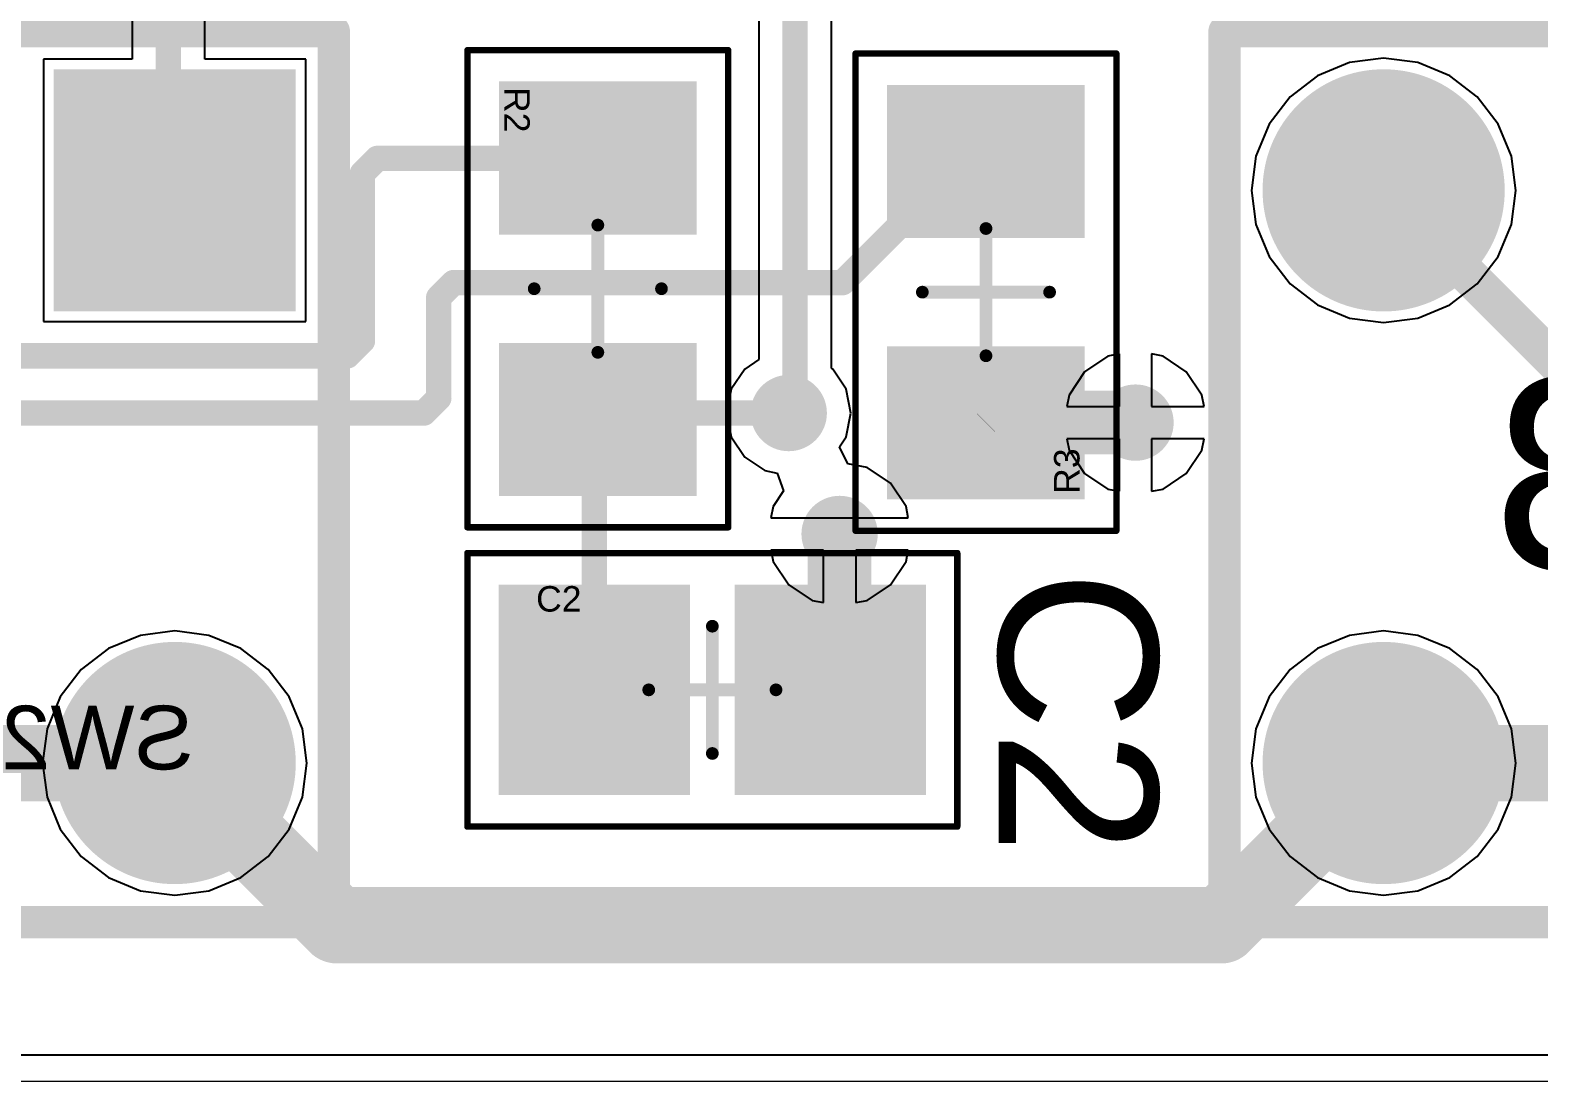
# Model space of a CAD drawing. Header units: inches. Extents: x 0 to 7.57, y 0 to 3.51.
# Drawn here: x 1.5793 to 2.046, y 0.0096 to 0.335 of the extents above; entities that cross this region are included whole.
import ezdxf

# ---------------------------------------------------------------- set-up
doc = ezdxf.new("R2010")
doc.units = ezdxf.units.IN
doc.header["$MEASUREMENT"] = 0
for name, color, linetype in [('Bottom Courtyard', 56, 'Continuous'), ('Bottom Overlay', 54, 'Continuous'), ('Bottom Solder', 6, 'Continuous'), ('Keep-Out Layer', 6, 'Continuous'), ('L1', 1, 'Continuous'), ('L2', 5, 'Continuous'), ('Multi-Layer', 9, 'Continuous'), ('Pad Holes', 156, 'Continuous'), ('Top Courtyard', 56, 'Continuous'), ('Top Overlay', 2, 'Continuous'), ('Top Paste', 8, 'Continuous'), ('Top Solder', 216, 'Continuous'), ('Via Holes', 16, 'Continuous')]:
    doc.layers.add(name, color=color, linetype=linetype)
doc.styles.add('Arial', font='', dxfattribs={"height": 0.2})
doc.styles.get('Arial').set_extended_font_data('Arial')

# ---------------------------------------------------------------- blocks, each defined once
blk = doc.blocks.new('TC_1102_B_A_B_B_18')
at = {"layer": 'Bottom Solder'}
h = blk.add_hatch(color=6, dxfattribs=at)
edge = h.paths.add_edge_path()
edge.add_arc((-0.12795, 0.08858), 0.03746, 0, 360)
h = blk.add_hatch(color=6, dxfattribs=at)
edge = h.paths.add_edge_path()
edge.add_arc((0.12795, 0.08858), 0.03746, 0, 360)
blk.add_hatch(color=6, dxfattribs=at).paths.add_polyline_path([(-0.16542, -0.05112), (-0.09049, -0.05112), (-0.09049, -0.12605), (-0.16542, -0.12605)])
h = blk.add_hatch(color=6, dxfattribs=at)
edge = h.paths.add_edge_path()
edge.add_arc((0.12795, -0.08858), 0.03746, 0, 360)
at = {"layer": 'L1'}
h = blk.add_hatch(color=1, dxfattribs=at)
edge = h.paths.add_edge_path()
edge.add_arc((-0.12795, 0.08858), 0.03346, 0, 360)
h = blk.add_hatch(color=1, dxfattribs=at)
edge = h.paths.add_edge_path()
edge.add_arc((0.12795, 0.08858), 0.03346, 0, 360)
blk.add_hatch(color=1, dxfattribs=at).paths.add_polyline_path([(-0.16142, -0.05512), (-0.09449, -0.05512), (-0.09449, -0.12205), (-0.16142, -0.12205)])
h = blk.add_hatch(color=1, dxfattribs=at)
edge = h.paths.add_edge_path()
edge.add_arc((0.12795, -0.08858), 0.03346, 0, 360)
at = {"layer": 'L2'}
h = blk.add_hatch(color=5, dxfattribs=at)
edge = h.paths.add_edge_path()
edge.add_arc((-0.12795, 0.08858), 0.03346, 0, 360)
h = blk.add_hatch(color=5, dxfattribs=at)
edge = h.paths.add_edge_path()
edge.add_arc((0.12795, 0.08858), 0.03346, 0, 360)
blk.add_hatch(color=5, dxfattribs=at).paths.add_polyline_path([(-0.16142, -0.05512), (-0.09449, -0.05512), (-0.09449, -0.12205), (-0.16142, -0.12205)])
h = blk.add_hatch(color=5, dxfattribs=at)
edge = h.paths.add_edge_path()
edge.add_arc((0.12795, -0.08858), 0.03346, 0, 360)
at = {"layer": 'Multi-Layer'}
h = blk.add_hatch(color=9, dxfattribs=at)
edge = h.paths.add_edge_path()
edge.add_arc((-0.12795, 0.08858), 0.03346, 0, 360)
h = blk.add_hatch(color=9, dxfattribs=at)
edge = h.paths.add_edge_path()
edge.add_arc((0.12795, 0.08858), 0.03346, 0, 360)
blk.add_hatch(color=9, dxfattribs=at).paths.add_polyline_path([(-0.16142, -0.05512), (-0.09449, -0.05512), (-0.09449, -0.12205), (-0.16142, -0.12205)])
h = blk.add_hatch(color=9, dxfattribs=at)
edge = h.paths.add_edge_path()
edge.add_arc((0.12795, -0.08858), 0.03346, 0, 360)
at = {"layer": 'Pad Holes'}
h = blk.add_hatch(color=7, dxfattribs=at)
edge = h.paths.add_edge_path()
edge.add_arc((-0.12795, 0.08858), 0.01969, 0, 360)
h = blk.add_hatch(color=7, dxfattribs=at)
edge = h.paths.add_edge_path()
edge.add_arc((0.12795, 0.08858), 0.01969, 0, 360)
h = blk.add_hatch(color=7, dxfattribs=at)
edge = h.paths.add_edge_path()
edge.add_arc((-0.12795, -0.08858), 0.01969, 0, 360)
h = blk.add_hatch(color=7, dxfattribs=at)
edge = h.paths.add_edge_path()
edge.add_arc((0.12795, -0.08858), 0.01969, 0, 360)
at = {"layer": 'Top Solder'}
h = blk.add_hatch(color=216, dxfattribs=at)
edge = h.paths.add_edge_path()
edge.add_arc((-0.12795, 0.08858), 0.03746, 0, 360)
h = blk.add_hatch(color=216, dxfattribs=at)
edge = h.paths.add_edge_path()
edge.add_arc((0.12795, 0.08858), 0.03746, 0, 360)
blk.add_hatch(color=216, dxfattribs=at).paths.add_polyline_path([(-0.16542, -0.05112), (-0.09049, -0.05112), (-0.09049, -0.12605), (-0.16542, -0.12605)])
h = blk.add_hatch(color=216, dxfattribs=at)
edge = h.paths.add_edge_path()
edge.add_arc((0.12795, -0.08858), 0.03746, 0, 360)
at = {"layer": 'Bottom Courtyard'}
for points in [[(-0.17717, 0.1378, 0.01, 0.01, 0), (-0.17717, -0.1378, 0.01, 0.01, 0)], [(0.17717, 0.1378, 0.01, 0.01, 0), (-0.17717, 0.1378, 0.01, 0.01, 0)], [(0.17717, 0.1378, 0.01, 0.01, 0), (0.17717, -0.1378, 0.01, 0.01, 0)], [(0, 0.01969, 0.00394, 0.00394, 0), (0, -0.01969, 0.00394, 0.00394, 0)], [(0.01969, 0, 0.00394, 0.00394, 0), (-0.01969, 0, 0.00394, 0.00394, 0)], [(0.17717, -0.1378, 0.01, 0.01, 0), (-0.17717, -0.1378, 0.01, 0.01, 0)]]:
    blk.add_lwpolyline(points, format="xyseb", dxfattribs=at)
for points in [[(-0.17967, 0.1378, 0.005, 0.005, 1), (-0.17467, 0.1378, 0.005, 0.005, 1)], [(-0.17967, 0.1378, 0.005, 0.005, 1), (-0.17467, 0.1378, 0.005, 0.005, 1)], [(0.17467, 0.1378, 0.005, 0.005, 1), (0.17967, 0.1378, 0.005, 0.005, 1)], [(0.17467, 0.1378, 0.005, 0.005, 1), (0.17967, 0.1378, 0.005, 0.005, 1)], [(-0.00098, 0.01969, 0.00197, 0.00197, 1), (0.00098, 0.01969, 0.00197, 0.00197, 1)], [(-0.02067, 0, 0.00197, 0.00197, 1), (-0.0187, 0, 0.00197, 0.00197, 1)], [(0.0187, 0, 0.00197, 0.00197, 1), (0.02067, 0, 0.00197, 0.00197, 1)], [(-0.00098, -0.01969, 0.00197, 0.00197, 1), (0.00098, -0.01969, 0.00197, 0.00197, 1)], [(-0.17967, -0.1378, 0.005, 0.005, 1), (-0.17467, -0.1378, 0.005, 0.005, 1)], [(-0.17967, -0.1378, 0.005, 0.005, 1), (-0.17467, -0.1378, 0.005, 0.005, 1)], [(0.17467, -0.1378, 0.005, 0.005, 1), (0.17967, -0.1378, 0.005, 0.005, 1)], [(0.17467, -0.1378, 0.005, 0.005, 1), (0.17967, -0.1378, 0.005, 0.005, 1)]]:
    blk.add_lwpolyline(points, format="xyseb", close=True, dxfattribs=at)
at = {"layer": 'Bottom Overlay'}
for points in [[(0.17717, 0.1378, 0.01, 0.01, 0), (-0.17717, 0.1378, 0.01, 0.01, 0)], [(-0.17717, 0.1378, 0.01, 0.01, 0), (-0.17717, -0.1378, 0.01, 0.01, 0)], [(0.17717, 0.1378, 0.01, 0.01, 0), (0.17717, -0.1378, 0.01, 0.01, 0)], [(0.17717, -0.1378, 0.01, 0.01, 0), (-0.17717, -0.1378, 0.01, 0.01, 0)]]:
    blk.add_lwpolyline(points, format="xyseb", dxfattribs=at)
for points in [[(-0.17967, 0.1378, 0.005, 0.005, 1), (-0.17467, 0.1378, 0.005, 0.005, 1)], [(-0.17967, 0.1378, 0.005, 0.005, 1), (-0.17467, 0.1378, 0.005, 0.005, 1)], [(0.17467, 0.1378, 0.005, 0.005, 1), (0.17967, 0.1378, 0.005, 0.005, 1)], [(0.17467, 0.1378, 0.005, 0.005, 1), (0.17967, 0.1378, 0.005, 0.005, 1)], [(-0.17967, -0.1378, 0.005, 0.005, 1), (-0.17467, -0.1378, 0.005, 0.005, 1)], [(-0.17967, -0.1378, 0.005, 0.005, 1), (-0.17467, -0.1378, 0.005, 0.005, 1)], [(0.17467, -0.1378, 0.005, 0.005, 1), (0.17967, -0.1378, 0.005, 0.005, 1)], [(0.17467, -0.1378, 0.005, 0.005, 1), (0.17967, -0.1378, 0.005, 0.005, 1)], [(-0.1565, -0.15748, 0.00984, 0.00984, 1), (-0.16634, -0.15748, 0.00984, 0.00984, 1)], [(-0.1688, -0.15748, 0.00492, 0.00492, 1), (-0.16388, -0.15748, 0.00492, 0.00492, 1)], [(-0.15896, -0.15748, 0.00492, 0.00492, 1), (-0.15404, -0.15748, 0.00492, 0.00492, 1)]]:
    blk.add_lwpolyline(points, format="xyseb", close=True, dxfattribs=at)
at = {"layer": 'Bottom Courtyard', "style": 'Arial', "text_generation_flag": 2}
blk.add_text('SW3', height=0.019685, rotation=180, dxfattribs=at).set_placement((-0.13386, 0.09055))
blk = doc.blocks.new('TC_1102_B_A_B_B_19')
at = {"layer": 'Bottom Solder'}
h = blk.add_hatch(color=6, dxfattribs=at)
edge = h.paths.add_edge_path()
edge.add_arc((-0.12795, 0.08858), 0.03746, 0, 360)
h = blk.add_hatch(color=6, dxfattribs=at)
edge = h.paths.add_edge_path()
edge.add_arc((0.12795, 0.08858), 0.03746, 0, 360)
blk.add_hatch(color=6, dxfattribs=at).paths.add_polyline_path([(-0.16542, -0.05112), (-0.09049, -0.05112), (-0.09049, -0.12605), (-0.16542, -0.12605)])
h = blk.add_hatch(color=6, dxfattribs=at)
edge = h.paths.add_edge_path()
edge.add_arc((0.12795, -0.08858), 0.03746, 0, 360)
at = {"layer": 'L1'}
h = blk.add_hatch(color=1, dxfattribs=at)
edge = h.paths.add_edge_path()
edge.add_arc((-0.12795, 0.08858), 0.03346, 0, 360)
h = blk.add_hatch(color=1, dxfattribs=at)
edge = h.paths.add_edge_path()
edge.add_arc((0.12795, 0.08858), 0.03346, 0, 360)
blk.add_hatch(color=1, dxfattribs=at).paths.add_polyline_path([(-0.16142, -0.05512), (-0.09449, -0.05512), (-0.09449, -0.12205), (-0.16142, -0.12205)])
h = blk.add_hatch(color=1, dxfattribs=at)
edge = h.paths.add_edge_path()
edge.add_arc((0.12795, -0.08858), 0.03346, 0, 360)
at = {"layer": 'L2'}
h = blk.add_hatch(color=5, dxfattribs=at)
edge = h.paths.add_edge_path()
edge.add_arc((-0.12795, 0.08858), 0.03346, 0, 360)
h = blk.add_hatch(color=5, dxfattribs=at)
edge = h.paths.add_edge_path()
edge.add_arc((0.12795, 0.08858), 0.03346, 0, 360)
blk.add_hatch(color=5, dxfattribs=at).paths.add_polyline_path([(-0.16142, -0.05512), (-0.09449, -0.05512), (-0.09449, -0.12205), (-0.16142, -0.12205)])
h = blk.add_hatch(color=5, dxfattribs=at)
edge = h.paths.add_edge_path()
edge.add_arc((0.12795, -0.08858), 0.03346, 0, 360)
at = {"layer": 'Multi-Layer'}
h = blk.add_hatch(color=9, dxfattribs=at)
edge = h.paths.add_edge_path()
edge.add_arc((-0.12795, 0.08858), 0.03346, 0, 360)
h = blk.add_hatch(color=9, dxfattribs=at)
edge = h.paths.add_edge_path()
edge.add_arc((0.12795, 0.08858), 0.03346, 0, 360)
blk.add_hatch(color=9, dxfattribs=at).paths.add_polyline_path([(-0.16142, -0.05512), (-0.09449, -0.05512), (-0.09449, -0.12205), (-0.16142, -0.12205)])
h = blk.add_hatch(color=9, dxfattribs=at)
edge = h.paths.add_edge_path()
edge.add_arc((0.12795, -0.08858), 0.03346, 0, 360)
at = {"layer": 'Pad Holes'}
h = blk.add_hatch(color=7, dxfattribs=at)
edge = h.paths.add_edge_path()
edge.add_arc((-0.12795, 0.08858), 0.01969, 0, 360)
h = blk.add_hatch(color=7, dxfattribs=at)
edge = h.paths.add_edge_path()
edge.add_arc((0.12795, 0.08858), 0.01969, 0, 360)
h = blk.add_hatch(color=7, dxfattribs=at)
edge = h.paths.add_edge_path()
edge.add_arc((-0.12795, -0.08858), 0.01969, 0, 360)
h = blk.add_hatch(color=7, dxfattribs=at)
edge = h.paths.add_edge_path()
edge.add_arc((0.12795, -0.08858), 0.01969, 0, 360)
at = {"layer": 'Top Solder'}
h = blk.add_hatch(color=216, dxfattribs=at)
edge = h.paths.add_edge_path()
edge.add_arc((-0.12795, 0.08858), 0.03746, 0, 360)
h = blk.add_hatch(color=216, dxfattribs=at)
edge = h.paths.add_edge_path()
edge.add_arc((0.12795, 0.08858), 0.03746, 0, 360)
blk.add_hatch(color=216, dxfattribs=at).paths.add_polyline_path([(-0.16542, -0.05112), (-0.09049, -0.05112), (-0.09049, -0.12605), (-0.16542, -0.12605)])
h = blk.add_hatch(color=216, dxfattribs=at)
edge = h.paths.add_edge_path()
edge.add_arc((0.12795, -0.08858), 0.03746, 0, 360)
at = {"layer": 'Bottom Courtyard'}
for points in [[(-0.17717, 0.1378, 0.01, 0.01, 0), (-0.17717, -0.1378, 0.01, 0.01, 0)], [(0.17717, 0.1378, 0.01, 0.01, 0), (-0.17717, 0.1378, 0.01, 0.01, 0)], [(0.17717, 0.1378, 0.01, 0.01, 0), (0.17717, -0.1378, 0.01, 0.01, 0)], [(0, 0.01969, 0.00394, 0.00394, 0), (0, -0.01969, 0.00394, 0.00394, 0)], [(0.01969, 0, 0.00394, 0.00394, 0), (-0.01969, 0, 0.00394, 0.00394, 0)], [(0.17717, -0.1378, 0.01, 0.01, 0), (-0.17717, -0.1378, 0.01, 0.01, 0)]]:
    blk.add_lwpolyline(points, format="xyseb", dxfattribs=at)
for points in [[(-0.17967, 0.1378, 0.005, 0.005, 1), (-0.17467, 0.1378, 0.005, 0.005, 1)], [(-0.17967, 0.1378, 0.005, 0.005, 1), (-0.17467, 0.1378, 0.005, 0.005, 1)], [(0.17467, 0.1378, 0.005, 0.005, 1), (0.17967, 0.1378, 0.005, 0.005, 1)], [(0.17467, 0.1378, 0.005, 0.005, 1), (0.17967, 0.1378, 0.005, 0.005, 1)], [(-0.00098, 0.01969, 0.00197, 0.00197, 1), (0.00098, 0.01969, 0.00197, 0.00197, 1)], [(-0.02067, 0, 0.00197, 0.00197, 1), (-0.0187, 0, 0.00197, 0.00197, 1)], [(0.0187, 0, 0.00197, 0.00197, 1), (0.02067, 0, 0.00197, 0.00197, 1)], [(-0.00098, -0.01969, 0.00197, 0.00197, 1), (0.00098, -0.01969, 0.00197, 0.00197, 1)], [(-0.17967, -0.1378, 0.005, 0.005, 1), (-0.17467, -0.1378, 0.005, 0.005, 1)], [(-0.17967, -0.1378, 0.005, 0.005, 1), (-0.17467, -0.1378, 0.005, 0.005, 1)], [(0.17467, -0.1378, 0.005, 0.005, 1), (0.17967, -0.1378, 0.005, 0.005, 1)], [(0.17467, -0.1378, 0.005, 0.005, 1), (0.17967, -0.1378, 0.005, 0.005, 1)]]:
    blk.add_lwpolyline(points, format="xyseb", close=True, dxfattribs=at)
at = {"layer": 'Bottom Overlay'}
for points in [[(0.17717, 0.1378, 0.01, 0.01, 0), (-0.17717, 0.1378, 0.01, 0.01, 0)], [(-0.17717, 0.1378, 0.01, 0.01, 0), (-0.17717, -0.1378, 0.01, 0.01, 0)], [(0.17717, 0.1378, 0.01, 0.01, 0), (0.17717, -0.1378, 0.01, 0.01, 0)], [(0.17717, -0.1378, 0.01, 0.01, 0), (-0.17717, -0.1378, 0.01, 0.01, 0)]]:
    blk.add_lwpolyline(points, format="xyseb", dxfattribs=at)
for points in [[(-0.17967, 0.1378, 0.005, 0.005, 1), (-0.17467, 0.1378, 0.005, 0.005, 1)], [(-0.17967, 0.1378, 0.005, 0.005, 1), (-0.17467, 0.1378, 0.005, 0.005, 1)], [(0.17467, 0.1378, 0.005, 0.005, 1), (0.17967, 0.1378, 0.005, 0.005, 1)], [(0.17467, 0.1378, 0.005, 0.005, 1), (0.17967, 0.1378, 0.005, 0.005, 1)], [(-0.17967, -0.1378, 0.005, 0.005, 1), (-0.17467, -0.1378, 0.005, 0.005, 1)], [(-0.17967, -0.1378, 0.005, 0.005, 1), (-0.17467, -0.1378, 0.005, 0.005, 1)], [(0.17467, -0.1378, 0.005, 0.005, 1), (0.17967, -0.1378, 0.005, 0.005, 1)], [(0.17467, -0.1378, 0.005, 0.005, 1), (0.17967, -0.1378, 0.005, 0.005, 1)], [(-0.1565, -0.15748, 0.00984, 0.00984, 1), (-0.16634, -0.15748, 0.00984, 0.00984, 1)], [(-0.1688, -0.15748, 0.00492, 0.00492, 1), (-0.16388, -0.15748, 0.00492, 0.00492, 1)], [(-0.15896, -0.15748, 0.00492, 0.00492, 1), (-0.15404, -0.15748, 0.00492, 0.00492, 1)]]:
    blk.add_lwpolyline(points, format="xyseb", close=True, dxfattribs=at)
at = {"layer": 'Bottom Courtyard', "style": 'Arial', "text_generation_flag": 2}
blk.add_text('SW2', height=0.019685, rotation=180, dxfattribs=at).set_placement((-0.13386, 0.09055))
blk = doc.blocks.new('RES_SM0805_YAGEORC_N_38')
at = {"layer": 'L1'}
for points in [[(-0.06012, -0.02657), (-0.06012, 0.02657), (-0.02075, 0.02657), (-0.02075, -0.02657)], [(0.02075, -0.02657), (0.02075, 0.02657), (0.06012, 0.02657), (0.06012, -0.02657)]]:
    blk.add_hatch(color=1, dxfattribs=at).paths.add_polyline_path(points)
at = {"layer": 'Top Paste'}
for points in [[(-0.06012, -0.02657), (-0.06012, 0.02657), (-0.02075, 0.02657), (-0.02075, -0.02657)], [(0.02075, -0.02657), (0.02075, 0.02657), (0.06012, 0.02657), (0.06012, -0.02657)]]:
    blk.add_hatch(color=8, dxfattribs=at).paths.add_polyline_path(points)
at = {"layer": 'Top Solder'}
for points in [[(-0.06412, -0.03057), (-0.06412, 0.03057), (-0.01675, 0.03057), (-0.01675, -0.03057)], [(0.01675, -0.03057), (0.01675, 0.03057), (0.06412, 0.03057), (0.06412, -0.03057)]]:
    blk.add_hatch(color=216, dxfattribs=at).paths.add_polyline_path(points)
at = {"layer": 'Top Courtyard'}
for points in [[(-0.07382, 0.04035, 0.00197, 0.00197, 0), (-0.07382, -0.04035, 0.00197, 0.00197, 0)], [(-0.07382, 0.04035, 0.00197, 0.00197, 0), (0.07382, 0.04035, 0.00197, 0.00197, 0)], [(0.07382, 0.04035, 0.00197, 0.00197, 0), (0.07382, -0.04035, 0.00197, 0.00197, 0)], [(0, 0.01969, 0.00394, 0.00394, 0), (0, -0.01969, 0.00394, 0.00394, 0)], [(-0.01969, 0, 0.00394, 0.00394, 0), (0.01969, 0, 0.00394, 0.00394, 0)], [(-0.07382, -0.04035, 0.00197, 0.00197, 0), (0.07382, -0.04035, 0.00197, 0.00197, 0)]]:
    blk.add_lwpolyline(points, format="xyseb", dxfattribs=at)
for points in [[(-0.07431, 0.04035, 0.000984, 0.000984, 1), (-0.07333, 0.04035, 0.000984, 0.000984, 1)], [(-0.07431, 0.04035, 0.000984, 0.000984, 1), (-0.07333, 0.04035, 0.000984, 0.000984, 1)], [(0.07333, 0.04035, 0.000984, 0.000984, 1), (0.07431, 0.04035, 0.000984, 0.000984, 1)], [(0.07333, 0.04035, 0.000984, 0.000984, 1), (0.07431, 0.04035, 0.000984, 0.000984, 1)], [(-0.00098, 0.01969, 0.00197, 0.00197, 1), (0.00098, 0.01969, 0.00197, 0.00197, 1)], [(-0.02067, 0, 0.00197, 0.00197, 1), (-0.0187, 0, 0.00197, 0.00197, 1)], [(0.0187, 0, 0.00197, 0.00197, 1), (0.02067, 0, 0.00197, 0.00197, 1)], [(-0.00098, -0.01969, 0.00197, 0.00197, 1), (0.00098, -0.01969, 0.00197, 0.00197, 1)], [(-0.07431, -0.04035, 0.000984, 0.000984, 1), (-0.07333, -0.04035, 0.000984, 0.000984, 1)], [(-0.07431, -0.04035, 0.000984, 0.000984, 1), (-0.07333, -0.04035, 0.000984, 0.000984, 1)], [(0.07333, -0.04035, 0.000984, 0.000984, 1), (0.07431, -0.04035, 0.000984, 0.000984, 1)], [(0.07333, -0.04035, 0.000984, 0.000984, 1), (0.07431, -0.04035, 0.000984, 0.000984, 1)]]:
    blk.add_lwpolyline(points, format="xyseb", close=True, dxfattribs=at)
at = {"layer": 'Top Overlay'}
for points in [[(-0.07382, 0.04035, 0.00197, 0.00197, 0), (-0.07382, -0.04035, 0.00197, 0.00197, 0)], [(-0.07382, 0.04035, 0.00197, 0.00197, 0), (0.07382, 0.04035, 0.00197, 0.00197, 0)], [(0.07382, 0.04035, 0.00197, 0.00197, 0), (0.07382, -0.04035, 0.00197, 0.00197, 0)], [(-0.07382, -0.04035, 0.00197, 0.00197, 0), (0.07382, -0.04035, 0.00197, 0.00197, 0)]]:
    blk.add_lwpolyline(points, format="xyseb", dxfattribs=at)
for points in [[(-0.07431, 0.04035, 0.000984, 0.000984, 1), (-0.07333, 0.04035, 0.000984, 0.000984, 1)], [(-0.07431, 0.04035, 0.000984, 0.000984, 1), (-0.07333, 0.04035, 0.000984, 0.000984, 1)], [(0.07333, 0.04035, 0.000984, 0.000984, 1), (0.07431, 0.04035, 0.000984, 0.000984, 1)], [(0.07333, 0.04035, 0.000984, 0.000984, 1), (0.07431, 0.04035, 0.000984, 0.000984, 1)], [(-0.07431, -0.04035, 0.000984, 0.000984, 1), (-0.07333, -0.04035, 0.000984, 0.000984, 1)], [(-0.07431, -0.04035, 0.000984, 0.000984, 1), (-0.07333, -0.04035, 0.000984, 0.000984, 1)], [(0.07333, -0.04035, 0.000984, 0.000984, 1), (0.07431, -0.04035, 0.000984, 0.000984, 1)], [(0.07333, -0.04035, 0.000984, 0.000984, 1), (0.07431, -0.04035, 0.000984, 0.000984, 1)]]:
    blk.add_lwpolyline(points, format="xyseb", close=True, dxfattribs=at)
at = {"layer": 'Top Courtyard', "style": 'Arial'}
blk.add_text('R3', height=0.007874, dxfattribs=at).set_placement((-0.0624, -0.02894))
blk = doc.blocks.new('RES_SM0805_YAGEORC_N_39')
at = {"layer": 'L1'}
for points in [[(-0.06012, -0.02657), (-0.06012, 0.02657), (-0.02075, 0.02657), (-0.02075, -0.02657)], [(0.02075, -0.02657), (0.02075, 0.02657), (0.06012, 0.02657), (0.06012, -0.02657)]]:
    blk.add_hatch(color=1, dxfattribs=at).paths.add_polyline_path(points)
at = {"layer": 'Top Paste'}
for points in [[(-0.06012, -0.02657), (-0.06012, 0.02657), (-0.02075, 0.02657), (-0.02075, -0.02657)], [(0.02075, -0.02657), (0.02075, 0.02657), (0.06012, 0.02657), (0.06012, -0.02657)]]:
    blk.add_hatch(color=8, dxfattribs=at).paths.add_polyline_path(points)
at = {"layer": 'Top Solder'}
for points in [[(-0.06412, -0.03057), (-0.06412, 0.03057), (-0.01675, 0.03057), (-0.01675, -0.03057)], [(0.01675, -0.03057), (0.01675, 0.03057), (0.06412, 0.03057), (0.06412, -0.03057)]]:
    blk.add_hatch(color=216, dxfattribs=at).paths.add_polyline_path(points)
at = {"layer": 'Top Courtyard'}
for points in [[(-0.07382, -0.04035, 0.00197, 0.00197, 0), (-0.07382, 0.04035, 0.00197, 0.00197, 0)], [(0.07382, 0.04035, 0.00197, 0.00197, 0), (-0.07382, 0.04035, 0.00197, 0.00197, 0)], [(0.07382, -0.04035, 0.00197, 0.00197, 0), (0.07382, 0.04035, 0.00197, 0.00197, 0)], [(0, -0.01969, 0.00394, 0.00394, 0), (0, 0.01969, 0.00394, 0.00394, 0)], [(0.01969, 0, 0.00394, 0.00394, 0), (-0.01969, 0, 0.00394, 0.00394, 0)], [(0.07382, -0.04035, 0.00197, 0.00197, 0), (-0.07382, -0.04035, 0.00197, 0.00197, 0)]]:
    blk.add_lwpolyline(points, format="xyseb", dxfattribs=at)
for points in [[(-0.07431, 0.04035, 0.000984, 0.000984, 1), (-0.07333, 0.04035, 0.000984, 0.000984, 1)], [(-0.07431, 0.04035, 0.000984, 0.000984, 1), (-0.07333, 0.04035, 0.000984, 0.000984, 1)], [(0.07333, 0.04035, 0.000984, 0.000984, 1), (0.07431, 0.04035, 0.000984, 0.000984, 1)], [(0.07333, 0.04035, 0.000984, 0.000984, 1), (0.07431, 0.04035, 0.000984, 0.000984, 1)], [(-0.00098, 0.01969, 0.00197, 0.00197, 1), (0.00098, 0.01969, 0.00197, 0.00197, 1)], [(-0.02067, 0, 0.00197, 0.00197, 1), (-0.0187, 0, 0.00197, 0.00197, 1)], [(0.0187, 0, 0.00197, 0.00197, 1), (0.02067, 0, 0.00197, 0.00197, 1)], [(-0.00098, -0.01969, 0.00197, 0.00197, 1), (0.00098, -0.01969, 0.00197, 0.00197, 1)], [(-0.07431, -0.04035, 0.000984, 0.000984, 1), (-0.07333, -0.04035, 0.000984, 0.000984, 1)], [(-0.07431, -0.04035, 0.000984, 0.000984, 1), (-0.07333, -0.04035, 0.000984, 0.000984, 1)], [(0.07333, -0.04035, 0.000984, 0.000984, 1), (0.07431, -0.04035, 0.000984, 0.000984, 1)], [(0.07333, -0.04035, 0.000984, 0.000984, 1), (0.07431, -0.04035, 0.000984, 0.000984, 1)]]:
    blk.add_lwpolyline(points, format="xyseb", close=True, dxfattribs=at)
at = {"layer": 'Top Overlay'}
for points in [[(-0.07382, -0.04035, 0.00197, 0.00197, 0), (-0.07382, 0.04035, 0.00197, 0.00197, 0)], [(0.07382, 0.04035, 0.00197, 0.00197, 0), (-0.07382, 0.04035, 0.00197, 0.00197, 0)], [(0.07382, -0.04035, 0.00197, 0.00197, 0), (0.07382, 0.04035, 0.00197, 0.00197, 0)], [(0.07382, -0.04035, 0.00197, 0.00197, 0), (-0.07382, -0.04035, 0.00197, 0.00197, 0)]]:
    blk.add_lwpolyline(points, format="xyseb", dxfattribs=at)
for points in [[(-0.07431, 0.04035, 0.000984, 0.000984, 1), (-0.07333, 0.04035, 0.000984, 0.000984, 1)], [(-0.07431, 0.04035, 0.000984, 0.000984, 1), (-0.07333, 0.04035, 0.000984, 0.000984, 1)], [(0.07333, 0.04035, 0.000984, 0.000984, 1), (0.07431, 0.04035, 0.000984, 0.000984, 1)], [(0.07333, 0.04035, 0.000984, 0.000984, 1), (0.07431, 0.04035, 0.000984, 0.000984, 1)], [(-0.07431, -0.04035, 0.000984, 0.000984, 1), (-0.07333, -0.04035, 0.000984, 0.000984, 1)], [(-0.07431, -0.04035, 0.000984, 0.000984, 1), (-0.07333, -0.04035, 0.000984, 0.000984, 1)], [(0.07333, -0.04035, 0.000984, 0.000984, 1), (0.07431, -0.04035, 0.000984, 0.000984, 1)], [(0.07333, -0.04035, 0.000984, 0.000984, 1), (0.07431, -0.04035, 0.000984, 0.000984, 1)]]:
    blk.add_lwpolyline(points, format="xyseb", close=True, dxfattribs=at)
at = {"layer": 'Top Courtyard', "style": 'Arial'}
blk.add_text('R2', height=0.007874, dxfattribs=at).set_placement((-0.0624, -0.02894))
blk = doc.blocks.new('CAP_SM0805_YAGEOCC2_N_71')
at = {"layer": 'L1'}
for points in [[(-0.06209, -0.02854), (-0.06209, 0.02854), (-0.01091, 0.02854), (-0.01091, -0.02854)], [(0.01091, -0.02854), (0.01091, 0.02854), (0.06209, 0.02854), (0.06209, -0.02854)]]:
    blk.add_hatch(color=1, dxfattribs=at).paths.add_polyline_path(points)
at = {"layer": 'Top Paste'}
for points in [[(-0.06209, -0.02854), (-0.06209, 0.02854), (-0.01091, 0.02854), (-0.01091, -0.02854)], [(0.01091, -0.02854), (0.01091, 0.02854), (0.06209, 0.02854), (0.06209, -0.02854)]]:
    blk.add_hatch(color=8, dxfattribs=at).paths.add_polyline_path(points)
at = {"layer": 'Top Solder'}
for points in [[(-0.06609, -0.03254), (-0.06609, 0.03254), (-0.00691, 0.03254), (-0.00691, -0.03254)], [(0.00691, -0.03254), (0.00691, 0.03254), (0.06609, 0.03254), (0.06609, -0.03254)]]:
    blk.add_hatch(color=216, dxfattribs=at).paths.add_polyline_path(points)
at = {"layer": 'Top Courtyard'}
for points in [[(-0.07579, 0.04232, 0.00197, 0.00197, 0), (0.07579, 0.04232, 0.00197, 0.00197, 0)], [(-0.07579, -0.04232, 0.00197, 0.00197, 0), (-0.07579, 0.04232, 0.00197, 0.00197, 0)], [(0.07579, -0.04232, 0.00197, 0.00197, 0), (0.07579, 0.04232, 0.00197, 0.00197, 0)], [(0, -0.01969, 0.00394, 0.00394, 0), (0, 0.01969, 0.00394, 0.00394, 0)], [(-0.01969, 0, 0.00394, 0.00394, 0), (0.01969, 0, 0.00394, 0.00394, 0)], [(-0.07579, -0.04232, 0.00197, 0.00197, 0), (0.07579, -0.04232, 0.00197, 0.00197, 0)]]:
    blk.add_lwpolyline(points, format="xyseb", dxfattribs=at)
for points in [[(-0.07628, 0.04232, 0.000984, 0.000984, 1), (-0.0753, 0.04232, 0.000984, 0.000984, 1)], [(-0.07628, 0.04232, 0.000984, 0.000984, 1), (-0.0753, 0.04232, 0.000984, 0.000984, 1)], [(0.0753, 0.04232, 0.000984, 0.000984, 1), (0.07628, 0.04232, 0.000984, 0.000984, 1)], [(0.0753, 0.04232, 0.000984, 0.000984, 1), (0.07628, 0.04232, 0.000984, 0.000984, 1)], [(-0.00098, 0.01969, 0.00197, 0.00197, 1), (0.00098, 0.01969, 0.00197, 0.00197, 1)], [(-0.02067, 0, 0.00197, 0.00197, 1), (-0.0187, 0, 0.00197, 0.00197, 1)], [(0.0187, 0, 0.00197, 0.00197, 1), (0.02067, 0, 0.00197, 0.00197, 1)], [(-0.00098, -0.01969, 0.00197, 0.00197, 1), (0.00098, -0.01969, 0.00197, 0.00197, 1)], [(-0.07628, -0.04232, 0.000984, 0.000984, 1), (-0.0753, -0.04232, 0.000984, 0.000984, 1)], [(-0.07628, -0.04232, 0.000984, 0.000984, 1), (-0.0753, -0.04232, 0.000984, 0.000984, 1)], [(0.0753, -0.04232, 0.000984, 0.000984, 1), (0.07628, -0.04232, 0.000984, 0.000984, 1)], [(0.0753, -0.04232, 0.000984, 0.000984, 1), (0.07628, -0.04232, 0.000984, 0.000984, 1)]]:
    blk.add_lwpolyline(points, format="xyseb", close=True, dxfattribs=at)
at = {"layer": 'Top Overlay'}
for points in [[(-0.07579, -0.04232, 0.00197, 0.00197, 0), (-0.07579, 0.04232, 0.00197, 0.00197, 0)], [(-0.07579, 0.04232, 0.00197, 0.00197, 0), (0.07579, 0.04232, 0.00197, 0.00197, 0)], [(0.07579, -0.04232, 0.00197, 0.00197, 0), (0.07579, 0.04232, 0.00197, 0.00197, 0)], [(-0.07579, -0.04232, 0.00197, 0.00197, 0), (0.07579, -0.04232, 0.00197, 0.00197, 0)]]:
    blk.add_lwpolyline(points, format="xyseb", dxfattribs=at)
for points in [[(-0.07628, 0.04232, 0.000984, 0.000984, 1), (-0.0753, 0.04232, 0.000984, 0.000984, 1)], [(-0.07628, 0.04232, 0.000984, 0.000984, 1), (-0.0753, 0.04232, 0.000984, 0.000984, 1)], [(0.0753, 0.04232, 0.000984, 0.000984, 1), (0.07628, 0.04232, 0.000984, 0.000984, 1)], [(0.0753, 0.04232, 0.000984, 0.000984, 1), (0.07628, 0.04232, 0.000984, 0.000984, 1)], [(-0.07628, -0.04232, 0.000984, 0.000984, 1), (-0.0753, -0.04232, 0.000984, 0.000984, 1)], [(-0.07628, -0.04232, 0.000984, 0.000984, 1), (-0.0753, -0.04232, 0.000984, 0.000984, 1)], [(0.0753, -0.04232, 0.000984, 0.000984, 1), (0.07628, -0.04232, 0.000984, 0.000984, 1)], [(0.0753, -0.04232, 0.000984, 0.000984, 1), (0.07628, -0.04232, 0.000984, 0.000984, 1)]]:
    blk.add_lwpolyline(points, format="xyseb", close=True, dxfattribs=at)
at = {"layer": 'Top Courtyard', "style": 'Arial'}
blk.add_text('C2', height=0.007874, dxfattribs=at).set_placement((-0.05453, 0.02421))

msp = doc.modelspace()

# ---------------------------------------------------------------- hatches: boundary and pattern name
at = {"layer": 'Bottom Solder'}
h = msp.add_hatch(color=6, dxfattribs=at)
edge = h.paths.add_edge_path()
edge.add_arc((1.81398, 0.21654), 0.00991, 0, 360)
h = msp.add_hatch(color=6, dxfattribs=at)
edge = h.paths.add_edge_path()
edge.add_arc((1.92126, 0.21358), 0.00991, 0, 360)
h = msp.add_hatch(color=6, dxfattribs=at)
edge = h.paths.add_edge_path()
edge.add_arc((1.82972, 0.17913), 0.00991, 0, 360)
at = {"layer": 'L1'}
h = msp.add_hatch(color=1, dxfattribs=at)
edge = h.paths.add_edge_path()
edge.add_arc((1.81398, 0.21654), 0.01181, 0, 360)
h = msp.add_hatch(color=1, dxfattribs=at)
edge = h.paths.add_edge_path()
edge.add_arc((1.92126, 0.21358), 0.01181, 0, 360)
h = msp.add_hatch(color=1, dxfattribs=at)
edge = h.paths.add_edge_path()
edge.add_arc((1.82972, 0.17913), 0.01181, 0, 360)
at = {"layer": 'L2'}
h = msp.add_hatch(color=5, dxfattribs=at)
edge = h.paths.add_edge_path()
edge.add_arc((1.81398, 0.21654), 0.01181, 0, 360)
h = msp.add_hatch(color=5, dxfattribs=at)
edge = h.paths.add_edge_path()
edge.add_arc((1.92126, 0.21358), 0.01181, 0, 360)
h = msp.add_hatch(color=5, dxfattribs=at)
edge = h.paths.add_edge_path()
edge.add_arc((1.82972, 0.17913), 0.01181, 0, 360)
at = {"layer": 'Top Solder'}
h = msp.add_hatch(color=216, dxfattribs=at)
edge = h.paths.add_edge_path()
edge.add_arc((1.81398, 0.21654), 0.00991, 0, 360)
h = msp.add_hatch(color=216, dxfattribs=at)
edge = h.paths.add_edge_path()
edge.add_arc((1.92126, 0.21358), 0.00991, 0, 360)
h = msp.add_hatch(color=216, dxfattribs=at)
edge = h.paths.add_edge_path()
edge.add_arc((1.82972, 0.17913), 0.00991, 0, 360)
at = {"layer": 'Via Holes'}
h = msp.add_hatch(color=7, dxfattribs=at)
edge = h.paths.add_edge_path()
edge.add_arc((1.81398, 0.21654), 0.00591, 0, 360)
h = msp.add_hatch(color=7, dxfattribs=at)
edge = h.paths.add_edge_path()
edge.add_arc((1.92126, 0.21358), 0.00591, 0, 360)
h = msp.add_hatch(color=7, dxfattribs=at)
edge = h.paths.add_edge_path()
edge.add_arc((1.82972, 0.17913), 0.00591, 0, 360)

# ---------------------------------------------------------------- linework, layer by layer
at = {"layer": 'Keep-Out Layer'}
msp.add_lwpolyline([(0.47835, 0.00984, 0.000394, 0.000394, 0), (3.31693, 0.00984, 0.000394, 0.000394, 0)], format="xyseb", dxfattribs=at)
at = {"layer": 'L1'}
for points in [[(1.68209, 0.29069, 0.00787, 0.00787, 0), (1.6867, 0.29531, 0.00787, 0.00787, 0)], [(1.6867, 0.29531, 0.00787, 0.00787, 0), (1.73898, 0.29531, 0.00787, 0.00787, 0)], [(1.68209, 0.23886, 0.00787, 0.00787, 0), (1.68209, 0.29069, 0.00787, 0.00787, 0)], [(1.83063, 0.25689, 0.00787, 0.00787, 0), (1.86811, 0.29437, 0.00787, 0.00787, 0)], [(1.86811, 0.29437, 0.00787, 0.00787, 0), (1.875, 0.29437, 0.00787, 0.00787, 0)], [(1.99803, 0.28543, 0.01181, 0.01181, 0), (2.05905, 0.22441, 0.01181, 0.01181, 0)], [(1.70571, 0.25228, 0.00787, 0.00787, 0), (1.71032, 0.25689, 0.00787, 0.00787, 0)], [(1.71032, 0.25689, 0.00787, 0.00787, 0), (1.83063, 0.25689, 0.00787, 0.00787, 0)], [(1.70571, 0.22115, 0.00787, 0.00787, 0), (1.70571, 0.25228, 0.00787, 0.00787, 0)], [(1.67747, 0.23425, 0.00787, 0.00787, 0), (1.68209, 0.23886, 0.00787, 0.00787, 0)], [(1.52165, 0.23425, 0.00787, 0.00787, 0), (1.67747, 0.23425, 0.00787, 0.00787, 0)], [(1.7011, 0.21654, 0.00787, 0.00787, 0), (1.70571, 0.22115, 0.00787, 0.00787, 0)], [(1.33071, 0.21654, 0.00787, 0.00787, 0), (1.7011, 0.21654, 0.00787, 0.00787, 0)], [(1.75492, 0.21457, 0.00787, 0.00787, 0), (1.75689, 0.21654, 0.00787, 0.00787, 0)], [(1.75689, 0.21654, 0.00787, 0.00787, 0), (1.81398, 0.21654, 0.00787, 0.00787, 0)], [(1.87508, 0.21358, 0.01969, 0.01969, 0), (1.92126, 0.21358, 0.01969, 0.01969, 0)], [(1.75386, 0.2135, 0.00787, 0.00787, 0), (1.75492, 0.21457, 0.00787, 0.00787, 0)], [(1.75386, 0.13091, 0.00787, 0.00787, 0), (1.75386, 0.2135, 0.00787, 0.00787, 0)], [(1.875, 0.2135, 0.00787, 0.00787, 0), (1.87508, 0.21358, 0.00787, 0.00787, 0)], [(1.82972, 0.13378, 0.01969, 0.01969, 0), (1.82972, 0.17913, 0.01969, 0.01969, 0)], [(1.82685, 0.13091, 0.00787, 0.00787, 0), (1.82972, 0.13378, 0.00787, 0.00787, 0)], [(1.36811, 0.10827, 0.02362, 0.02362, 0), (1.62402, 0.10827, 0.02362, 0.02362, 0)], [(1.62402, 0.10827, 0.02362, 0.02362, 0), (1.67421, 0.05807, 0.02362, 0.02362, 0)], [(1.94783, 0.05807, 0.02362, 0.02362, 0), (1.99803, 0.10827, 0.02362, 0.02362, 0)], [(1.99803, 0.10827, 0.02362, 0.02362, 0), (2.25394, 0.10827, 0.02362, 0.02362, 0)], [(1.67421, 0.05807, 0.02362, 0.02362, 0), (1.94783, 0.05807, 0.02362, 0.02362, 0)]]:
    msp.add_lwpolyline(points, format="xyseb", dxfattribs=at)
for points in [[(1.68473, 0.29531, 0.00394, 0.00394, 1), (1.68867, 0.29531, 0.00394, 0.00394, 1)], [(1.68473, 0.29531, 0.00394, 0.00394, 1), (1.68867, 0.29531, 0.00394, 0.00394, 1)], [(1.73701, 0.29531, 0.00394, 0.00394, 1), (1.74094, 0.29531, 0.00394, 0.00394, 1)], [(1.68012, 0.29069, 0.00394, 0.00394, 1), (1.68406, 0.29069, 0.00394, 0.00394, 1)], [(1.68012, 0.29069, 0.00394, 0.00394, 1), (1.68406, 0.29069, 0.00394, 0.00394, 1)], [(1.86614, 0.29437, 0.00394, 0.00394, 1), (1.87008, 0.29437, 0.00394, 0.00394, 1)], [(1.86614, 0.29437, 0.00394, 0.00394, 1), (1.87008, 0.29437, 0.00394, 0.00394, 1)], [(1.87303, 0.29437, 0.00394, 0.00394, 1), (1.87697, 0.29437, 0.00394, 0.00394, 1)], [(1.99508, 0.28543, 0.00591, 0.00591, 1), (2.00098, 0.28543, 0.00591, 0.00591, 1)], [(1.70835, 0.25689, 0.00394, 0.00394, 1), (1.71229, 0.25689, 0.00394, 0.00394, 1)], [(1.70835, 0.25689, 0.00394, 0.00394, 1), (1.71229, 0.25689, 0.00394, 0.00394, 1)], [(1.82866, 0.25689, 0.00394, 0.00394, 1), (1.8326, 0.25689, 0.00394, 0.00394, 1)], [(1.82866, 0.25689, 0.00394, 0.00394, 1), (1.8326, 0.25689, 0.00394, 0.00394, 1)], [(1.70374, 0.25228, 0.00394, 0.00394, 1), (1.70768, 0.25228, 0.00394, 0.00394, 1)], [(1.70374, 0.25228, 0.00394, 0.00394, 1), (1.70768, 0.25228, 0.00394, 0.00394, 1)], [(1.68012, 0.23886, 0.00394, 0.00394, 1), (1.68406, 0.23886, 0.00394, 0.00394, 1)], [(1.68012, 0.23886, 0.00394, 0.00394, 1), (1.68406, 0.23886, 0.00394, 0.00394, 1)], [(1.67551, 0.23425, 0.00394, 0.00394, 1), (1.67944, 0.23425, 0.00394, 0.00394, 1)], [(1.67551, 0.23425, 0.00394, 0.00394, 1), (1.67944, 0.23425, 0.00394, 0.00394, 1)], [(1.70374, 0.22115, 0.00394, 0.00394, 1), (1.70768, 0.22115, 0.00394, 0.00394, 1)], [(1.70374, 0.22115, 0.00394, 0.00394, 1), (1.70768, 0.22115, 0.00394, 0.00394, 1)], [(1.69913, 0.21654, 0.00394, 0.00394, 1), (1.70306, 0.21654, 0.00394, 0.00394, 1)], [(1.69913, 0.21654, 0.00394, 0.00394, 1), (1.70306, 0.21654, 0.00394, 0.00394, 1)], [(1.75492, 0.21654, 0.00394, 0.00394, 1), (1.75886, 0.21654, 0.00394, 0.00394, 1)], [(1.75492, 0.21654, 0.00394, 0.00394, 1), (1.75886, 0.21654, 0.00394, 0.00394, 1)], [(1.81201, 0.21654, 0.00394, 0.00394, 1), (1.81594, 0.21654, 0.00394, 0.00394, 1)], [(1.87016, 0.21358, 0.00984, 0.00984, 1), (1.88, 0.21358, 0.00984, 0.00984, 1)], [(1.91634, 0.21358, 0.00984, 0.00984, 1), (1.92618, 0.21358, 0.00984, 0.00984, 1)], [(1.75189, 0.2135, 0.00394, 0.00394, 1), (1.75583, 0.2135, 0.00394, 0.00394, 1)], [(1.75189, 0.2135, 0.00394, 0.00394, 1), (1.75583, 0.2135, 0.00394, 0.00394, 1)], [(1.75295, 0.21457, 0.00394, 0.00394, 1), (1.75689, 0.21457, 0.00394, 0.00394, 1)], [(1.75295, 0.21457, 0.00394, 0.00394, 1), (1.75689, 0.21457, 0.00394, 0.00394, 1)], [(1.87303, 0.2135, 0.00394, 0.00394, 1), (1.87697, 0.2135, 0.00394, 0.00394, 1)], [(1.87311, 0.21358, 0.00394, 0.00394, 1), (1.87705, 0.21358, 0.00394, 0.00394, 1)], [(1.8248, 0.17913, 0.00984, 0.00984, 1), (1.83465, 0.17913, 0.00984, 0.00984, 1)], [(1.8248, 0.13378, 0.00984, 0.00984, 1), (1.83465, 0.13378, 0.00984, 0.00984, 1)], [(1.82776, 0.13378, 0.00394, 0.00394, 1), (1.83169, 0.13378, 0.00394, 0.00394, 1)], [(1.75189, 0.13091, 0.00394, 0.00394, 1), (1.75583, 0.13091, 0.00394, 0.00394, 1)], [(1.82488, 0.13091, 0.00394, 0.00394, 1), (1.82882, 0.13091, 0.00394, 0.00394, 1)], [(1.61811, 0.10827, 0.01181, 0.01181, 1), (1.62992, 0.10827, 0.01181, 0.01181, 1)], [(1.61811, 0.10827, 0.01181, 0.01181, 1), (1.62992, 0.10827, 0.01181, 0.01181, 1)], [(1.99213, 0.10827, 0.01181, 0.01181, 1), (2.00394, 0.10827, 0.01181, 0.01181, 1)], [(1.99213, 0.10827, 0.01181, 0.01181, 1), (2.00394, 0.10827, 0.01181, 0.01181, 1)], [(1.66831, 0.05807, 0.01181, 0.01181, 1), (1.68012, 0.05807, 0.01181, 0.01181, 1)], [(1.66831, 0.05807, 0.01181, 0.01181, 1), (1.68012, 0.05807, 0.01181, 0.01181, 1)], [(1.94193, 0.05807, 0.01181, 0.01181, 1), (1.95374, 0.05807, 0.01181, 0.01181, 1)], [(1.94193, 0.05807, 0.01181, 0.01181, 1), (1.95374, 0.05807, 0.01181, 0.01181, 1)]]:
    msp.add_lwpolyline(points, format="xyseb", close=True, dxfattribs=at)
at = {"layer": 'L2'}
for p, q in [((1.80471, 0.62947), (1.80471, 0.23307)), ((1.82718, 0.23044), (1.82718, 0.62947)), ((1.61081, 0.39915), (1.61081, 0.32598)), ((1.63329, 0.32598), (1.63329, 0.39915)), ((1.61081, 0.32598), (1.58346, 0.32598)), ((1.58346, 0.32598), (1.58346, 0.24488)), ((1.66457, 0.32598), (1.63329, 0.32598)), ((1.66457, 0.24488), (1.66457, 0.32598)), ((1.98745, 0.32494), (1.97758, 0.32085)), ((1.99803, 0.32633), (1.98745, 0.32494)), ((2.00862, 0.32494), (1.99803, 0.32633)), ((2.01848, 0.32085), (2.00862, 0.32494)), ((1.97758, 0.32085), (1.96911, 0.31435)), ((2.02695, 0.31435), (2.01848, 0.32085)), ((1.96911, 0.31435), (1.96261, 0.30588)), ((2.03345, 0.30588), (2.02695, 0.31435)), ((1.96261, 0.30588), (1.95852, 0.29602)), ((2.03754, 0.29602), (2.03345, 0.30588)), ((1.95852, 0.29602), (1.95713, 0.28543)), ((2.03893, 0.28543), (2.03754, 0.29602)), ((1.95713, 0.28543), (1.95852, 0.27485)), ((2.03754, 0.27485), (2.03893, 0.28543)), ((1.95852, 0.27485), (1.96261, 0.26498)), ((2.03345, 0.26498), (2.03754, 0.27485)), ((1.96261, 0.26498), (1.96911, 0.25651)), ((2.02695, 0.25651), (2.03345, 0.26498)), ((1.96911, 0.25651), (1.97758, 0.25001)), ((2.01848, 0.25001), (2.02695, 0.25651)), ((1.97758, 0.25001), (1.98745, 0.24593)), ((2.00862, 0.24593), (2.01848, 0.25001)), ((1.58346, 0.24488), (1.66457, 0.24488)), ((1.98745, 0.24593), (1.99803, 0.24453)), ((1.99803, 0.24453), (2.00862, 0.24593)), ((1.91275, 0.23413), (1.90553, 0.22931)), ((1.91626, 0.23483), (1.91275, 0.23413)), ((1.91626, 0.21858), (1.91626, 0.23483)), ((1.92977, 0.23413), (1.92626, 0.23483)), ((1.92626, 0.23483), (1.92626, 0.21858)), ((1.93698, 0.22931), (1.92977, 0.23413)), ((1.80035, 0.23016), (1.79618, 0.22391)), ((1.80471, 0.23307), (1.80035, 0.23016)), ((1.8276, 0.23016), (1.82718, 0.23044)), ((1.83178, 0.22391), (1.8276, 0.23016)), ((1.90553, 0.22931), (1.90071, 0.22209)), ((1.94181, 0.22209), (1.93698, 0.22931)), ((1.79618, 0.22391), (1.79471, 0.21654)), ((1.83324, 0.21654), (1.83178, 0.22391)), ((1.90071, 0.22209), (1.90002, 0.21858)), ((1.9425, 0.21858), (1.94181, 0.22209)), ((1.79471, 0.21654), (1.79618, 0.20916)), ((1.83178, 0.20916), (1.83324, 0.21654)), ((1.90002, 0.21858), (1.91626, 0.21858)), ((1.92626, 0.21858), (1.9425, 0.21858)), ((1.79618, 0.20916), (1.80035, 0.20291)), ((1.82972, 0.20608), (1.83178, 0.20916)), ((1.83225, 0.20087), (1.82972, 0.20608)), ((1.82972, 0.20608), (1.82972, 0.20608)), ((1.91626, 0.20858), (1.90002, 0.20858)), ((1.90002, 0.20858), (1.90071, 0.20507)), ((1.91626, 0.19234), (1.91626, 0.20858)), ((1.9425, 0.20858), (1.92626, 0.20858)), ((1.92626, 0.20858), (1.92626, 0.19234)), ((1.94181, 0.20507), (1.9425, 0.20858)), ((1.80035, 0.20291), (1.8066, 0.19873)), ((1.83823, 0.19968), (1.83225, 0.20087)), ((1.90071, 0.20507), (1.90553, 0.19786)), ((1.93698, 0.19786), (1.94181, 0.20507)), ((1.8066, 0.19873), (1.81036, 0.19799)), ((1.81036, 0.19799), (1.81241, 0.19248)), ((1.84545, 0.19486), (1.83823, 0.19968)), ((1.90553, 0.19786), (1.91275, 0.19304)), ((1.92977, 0.19304), (1.93698, 0.19786)), ((1.81241, 0.19248), (1.80918, 0.18764)), ((1.85027, 0.18764), (1.84545, 0.19486)), ((1.91275, 0.19304), (1.91626, 0.19234)), ((1.92626, 0.19234), (1.92977, 0.19304)), ((1.80918, 0.18764), (1.80848, 0.18413)), ((1.85097, 0.18413), (1.85027, 0.18764)), ((1.80848, 0.18413), (1.85097, 0.18413)), ((1.82472, 0.17413), (1.80848, 0.17413)), ((1.80848, 0.17413), (1.80918, 0.17062)), ((1.82472, 0.15789), (1.82472, 0.17413)), ((1.85097, 0.17413), (1.83472, 0.17413)), ((1.83472, 0.17413), (1.83472, 0.15789)), ((1.85027, 0.17062), (1.85097, 0.17413)), ((1.80918, 0.17062), (1.814, 0.16341)), ((1.84545, 0.16341), (1.85027, 0.17062)), ((1.814, 0.16341), (1.82121, 0.15859)), ((1.83823, 0.15859), (1.84545, 0.16341)), ((1.82121, 0.15859), (1.82472, 0.15789)), ((1.83472, 0.15789), (1.83823, 0.15859)), ((1.61343, 0.14777), (1.60357, 0.14369)), ((1.62402, 0.14917), (1.61343, 0.14777)), ((1.6346, 0.14777), (1.62402, 0.14917)), ((1.64447, 0.14369), (1.6346, 0.14777)), ((1.98745, 0.14777), (1.97758, 0.14369)), ((1.99803, 0.14917), (1.98745, 0.14777)), ((2.00862, 0.14777), (1.99803, 0.14917)), ((2.01848, 0.14369), (2.00862, 0.14777)), ((1.60357, 0.14369), (1.59509, 0.13719)), ((1.65294, 0.13719), (1.64447, 0.14369)), ((1.97758, 0.14369), (1.96911, 0.13719)), ((2.02695, 0.13719), (2.01848, 0.14369)), ((1.59509, 0.13719), (1.58859, 0.12872)), ((1.65944, 0.12872), (1.65294, 0.13719)), ((1.96911, 0.13719), (1.96261, 0.12872)), ((2.03345, 0.12872), (2.02695, 0.13719)), ((1.58859, 0.12872), (1.58451, 0.11885)), ((1.66352, 0.11885), (1.65944, 0.12872)), ((1.96261, 0.12872), (1.95852, 0.11885)), ((2.03754, 0.11885), (2.03345, 0.12872)), ((1.58451, 0.11885), (1.58311, 0.10827)), ((1.66492, 0.10827), (1.66352, 0.11885)), ((1.95852, 0.11885), (1.95713, 0.10827)), ((2.03893, 0.10827), (2.03754, 0.11885)), ((1.58311, 0.10827), (1.58451, 0.09768)), ((1.66352, 0.09768), (1.66492, 0.10827)), ((1.95713, 0.10827), (1.95852, 0.09768)), ((2.03754, 0.09768), (2.03893, 0.10827)), ((1.58451, 0.09768), (1.58859, 0.08782)), ((1.65944, 0.08782), (1.66352, 0.09768)), ((1.95852, 0.09768), (1.96261, 0.08782)), ((2.03345, 0.08782), (2.03754, 0.09768)), ((1.58859, 0.08782), (1.59509, 0.07935)), ((1.65294, 0.07935), (1.65944, 0.08782)), ((1.96261, 0.08782), (1.96911, 0.07935)), ((2.02695, 0.07935), (2.03345, 0.08782)), ((1.59509, 0.07935), (1.60357, 0.07285)), ((1.64447, 0.07285), (1.65294, 0.07935)), ((1.96911, 0.07935), (1.97758, 0.07285)), ((2.01848, 0.07285), (2.02695, 0.07935)), ((1.60357, 0.07285), (1.61343, 0.06876)), ((1.6346, 0.06876), (1.64447, 0.07285)), ((1.97758, 0.07285), (1.98745, 0.06876)), ((2.00862, 0.06876), (2.01848, 0.07285)), ((1.61343, 0.06876), (1.62402, 0.06737)), ((1.62402, 0.06737), (1.6346, 0.06876)), ((1.98745, 0.06876), (1.99803, 0.06737)), ((1.99803, 0.06737), (2.00862, 0.06876)), ((3.3136, 0.01787), (0.48167, 0.01787))]:
    msp.add_line(p, q, dxfattribs=at)
for points in [[(1.81594, 0.2185, 0.00787, 0.00787, 0), (1.81594, 0.64468, 0.00787, 0.00787, 0)], [(1.62205, 0.2874, 0.00787, 0.00787, 0), (1.62205, 0.41437, 0.00787, 0.00787, 0)], [(1.62205, 0.2874, 0.00787, 0.00787, 0), (1.62402, 0.28543, 0.00787, 0.00787, 0)], [(1.81398, 0.21654, 0.00787, 0.00787, 0), (1.81594, 0.2185, 0.00787, 0.00787, 0)]]:
    msp.add_lwpolyline(points, format="xyseb", dxfattribs=at)
for points in [[(1.62008, 0.2874, 0.00394, 0.00394, 1), (1.62402, 0.2874, 0.00394, 0.00394, 1)], [(1.62008, 0.2874, 0.00394, 0.00394, 1), (1.62402, 0.2874, 0.00394, 0.00394, 1)], [(1.62205, 0.28543, 0.00394, 0.00394, 1), (1.62598, 0.28543, 0.00394, 0.00394, 1)], [(1.81201, 0.21654, 0.00394, 0.00394, 1), (1.81594, 0.21654, 0.00394, 0.00394, 1)], [(1.81398, 0.2185, 0.00394, 0.00394, 1), (1.81791, 0.2185, 0.00394, 0.00394, 1)], [(1.81398, 0.2185, 0.00394, 0.00394, 1), (1.81791, 0.2185, 0.00394, 0.00394, 1)]]:
    msp.add_lwpolyline(points, format="xyseb", close=True, dxfattribs=at)

# ---------------------------------------------------------------- block references
for name, p, rotation in [('TC_1102_B_A_B_B_19', (1.49606, 0.19685), 180), ('TC_1102_B_A_B_B_18', (2.12598, 0.19685), 180), ('RES_SM0805_YAGEORC_N_39', (1.75492, 0.255), 270), ('RES_SM0805_YAGEORC_N_38', (1.875, 0.25394), 90)]:
    msp.add_blockref(name, p, dxfattribs=dict(rotation=rotation))
msp.add_blockref('CAP_SM0805_YAGEOCC2_N_71', (1.79035, 0.13091))

# ---------------------------------------------------------------- texts
at = {"layer": 'Bottom Overlay', "style": 'Arial', "text_generation_flag": 2}
msp.add_text('SW3', height=0.059055, dxfattribs=at).set_placement((2.2106, 0.16832))
at = {"layer": 'Top Overlay', "style": 'Arial'}
msp.add_text('C2', height=0.049213, rotation=270, dxfattribs=at).set_placement((1.87895, 0.16797))

doc.saveas('drawing.dxf')
